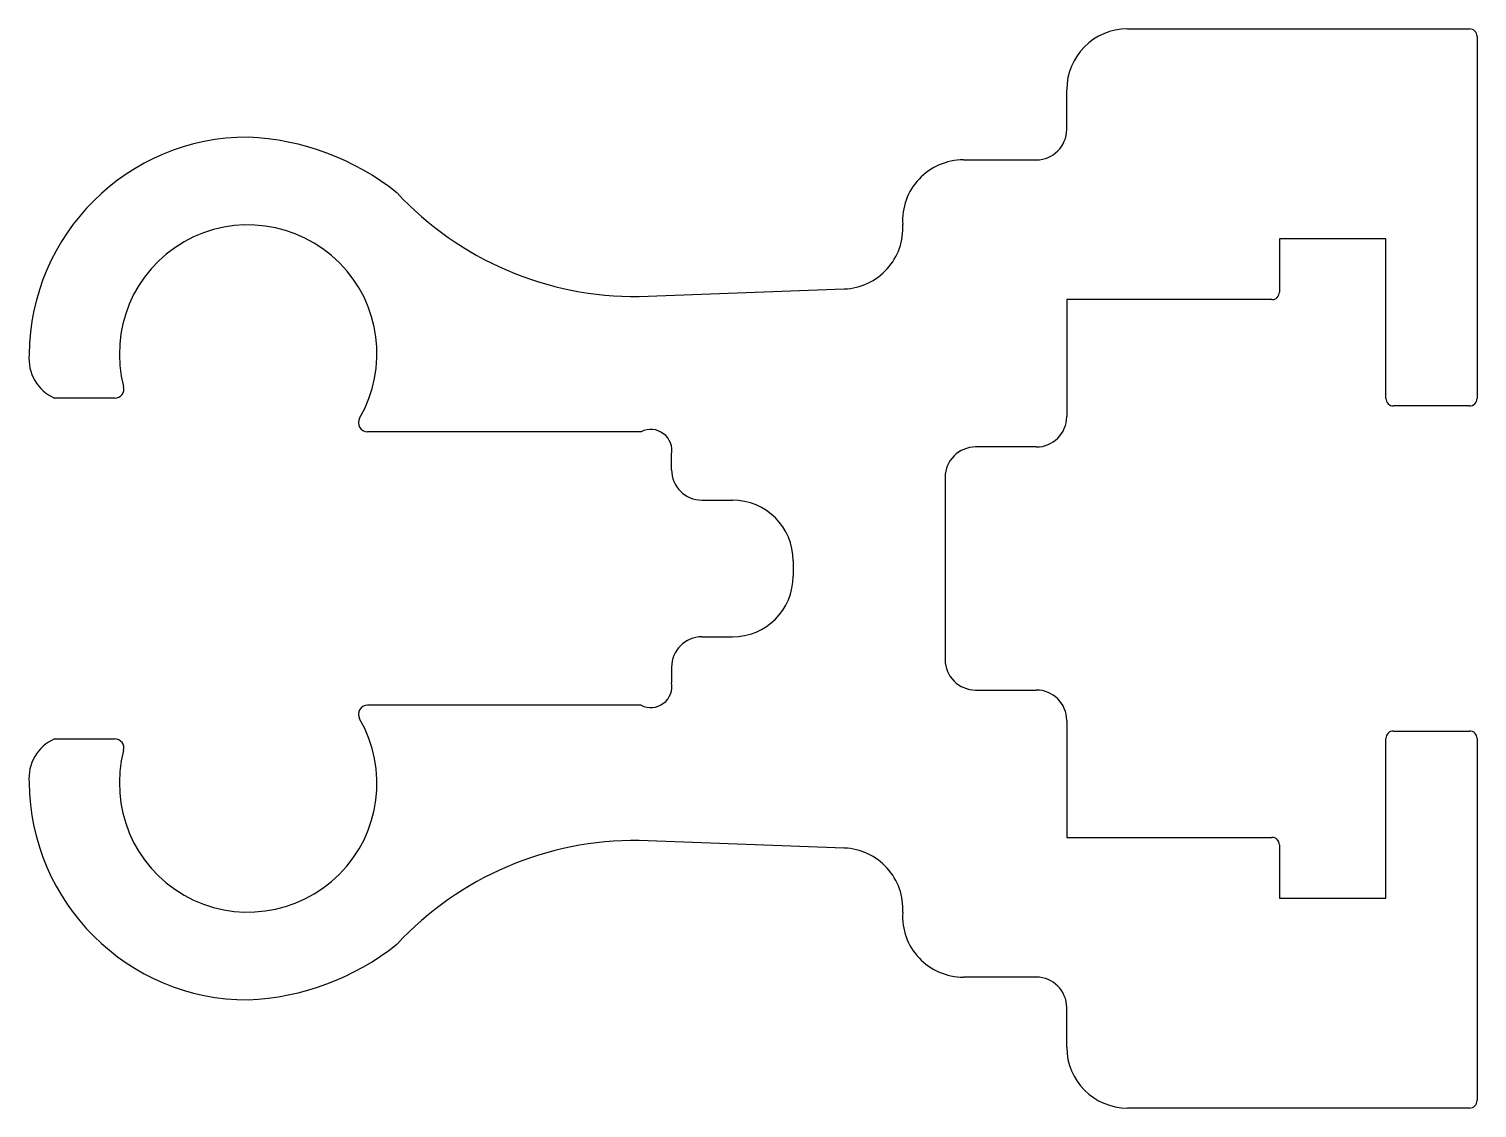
# Model space of a CAD drawing. Extents: x 823.4 to 871, y 654.8 to 690.3.
import ezdxf

# ---------------------------------------------------------------- set-up
doc = ezdxf.new("R2010")
doc.units = 0
doc.layers.get('0').update_dxf_attribs({"linetype": 'CONTINUOUS'})

msp = doc.modelspace()

# ---------------------------------------------------------------- linework, layer by layer
for p, q in [((859.527, 690.299), (870.777, 690.299)), ((871.027, 690.049), (871.027, 678.138)), ((857.527, 686.989), (857.527, 688.299)), ((854.127, 685.989), (856.527, 685.989)), ((868.027, 683.388), (864.527, 683.388)), ((864.527, 683.388), (864.527, 681.638)), ((868.027, 678.138), (868.027, 683.388)), ((843.455, 681.489), (850.21, 681.742)), ((864.277, 681.388), (857.527, 681.388)), ((857.527, 681.388), (857.527, 677.538)), ((826.209, 678.148), (824.224, 678.144)), ((870.777, 677.888), (868.277, 677.888)), ((843.527, 677.038), (834.524, 677.038)), ((856.527, 676.538), (854.527, 676.538)), ((844.527, 675.788), (844.527, 676.288)), ((853.527, 675.538), (853.527, 672.538)), ((845.527, 674.788), (846.527, 674.788)), ((848.527, 672.788), (848.527, 672.288)), ((853.527, 672.538), (853.527, 669.538)), ((845.527, 670.288), (846.527, 670.288)), ((844.527, 669.288), (844.527, 668.788)), ((854.527, 668.538), (856.527, 668.538)), ((843.527, 668.038), (834.524, 668.038)), ((857.527, 667.538), (857.527, 663.688)), ((868.277, 667.188), (870.777, 667.188)), ((824.224, 666.931), (826.209, 666.927)), ((868.027, 661.688), (868.027, 666.938)), ((871.027, 666.938), (871.027, 655.027)), ((857.527, 663.688), (864.277, 663.688)), ((850.21, 663.333), (843.455, 663.586)), ((864.527, 663.438), (864.527, 661.688)), ((864.527, 661.688), (868.027, 661.688)), ((856.527, 659.086), (854.127, 659.086)), ((857.527, 656.777), (857.527, 658.086)), ((870.777, 654.777), (859.527, 654.777))]:
    msp.add_line(p, q)
for centre, radius, start, end in [((859.527, 688.299), 2, 90, 180), ((870.777, 690.049), 0.25, 0, 90), ((830.594, 679.538), 7.201, 90, 179.6465), ((830.223, 678.293), 8.454, 51.4428, 87.4889), ((856.527, 686.989), 1, 270, 0), ((854.127, 683.989), 2, 90, 183.559), ((843.345, 692.22), 10.732, 222.979, 270.5907), ((830.596, 679.611), 4.238, 329.9431, 194.8375), ((850.135, 683.74), 2, 272.146, 3.559), ((864.277, 681.638), 0.25, 270, 0), ((824.789, 679.43), 1.404, 173.7831, 246.2915), ((826.209, 678.448), 0.3, 270.129, 14.8375), ((868.277, 678.138), 0.25, 180, 270), ((870.777, 678.138), 0.25, 270, 0), ((834.524, 677.338), 0.3, 149.9431, 270), ((856.527, 677.538), 1, 270, 0), ((843.844, 676.419), 0.695, 349.1014, 117.1588), ((854.527, 675.538), 1, 90, 180), ((845.527, 675.788), 1, 180, 270), ((846.527, 672.788), 2, 0, 90), ((846.527, 672.288), 2, 270, 0), ((845.527, 669.288), 1, 90, 180), ((854.527, 669.538), 1, 180, 270), ((843.844, 668.656), 0.695, 242.8412, 10.8986), ((856.527, 667.538), 1, 0, 90), ((834.524, 667.738), 0.3, 90, 210.0569), ((830.596, 665.464), 4.238, 165.1625, 30.0569), ((868.277, 666.938), 0.25, 90, 180), ((870.777, 666.938), 0.25, 0, 90), ((824.789, 665.645), 1.404, 113.7085, 186.2169), ((826.209, 666.627), 0.3, 345.1625, 89.871), ((830.594, 665.538), 7.201, 180.3535, 270), ((864.277, 663.438), 0.25, 0, 90), ((843.345, 652.855), 10.732, 89.4093, 137.021), ((850.135, 661.335), 2, 356.441, 87.854), ((854.127, 661.086), 2, 176.441, 270), ((830.223, 666.782), 8.454, 272.5111, 308.5572), ((856.527, 658.086), 1, 0, 90), ((859.527, 656.777), 2, 180, 270), ((870.777, 655.027), 0.25, 270, 0)]:
    msp.add_arc(centre, radius, start, end)

doc.saveas('drawing.dxf')
